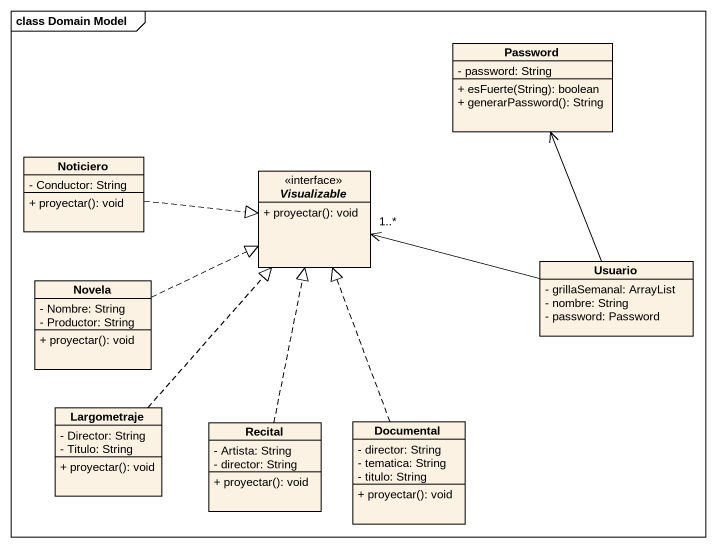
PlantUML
@startuml
mainframe class Domain Model
hide circle
hide empty members
skinparam classAttributeIconSize 0
class Password {
  - password: String
  + esFuerte(String): boolean
  + generarPassword(): String
}
class Noticiero {
  - Conductor: String
  + proyectar(): void
}
interface Visualizable {
  + proyectar(): void
}
class Novela {
  - Nombre: String
  - Productor: String
  + proyectar(): void
}
class Usuario {
  - grillaSemanal: ArrayList
  - nombre: String
  - password: Password
}
class Largometraje {
  - Director: String
  - Titulo: String
  + proyectar(): void
}
class Recital {
  - Artista: String
  - director: String
  + proyectar(): void
}
class Documental {
  - director: String
  - tematica: String
  - titulo: String
  + proyectar(): void
}
Noticiero .right.|> Visualizable
Novela .right.|> Visualizable
Usuario -up-> Password
Usuario -left-> "1..*" Visualizable
Largometraje .up.|> Visualizable
Recital .up.|> Visualizable
Documental .up.|> Visualizable
@enduml
